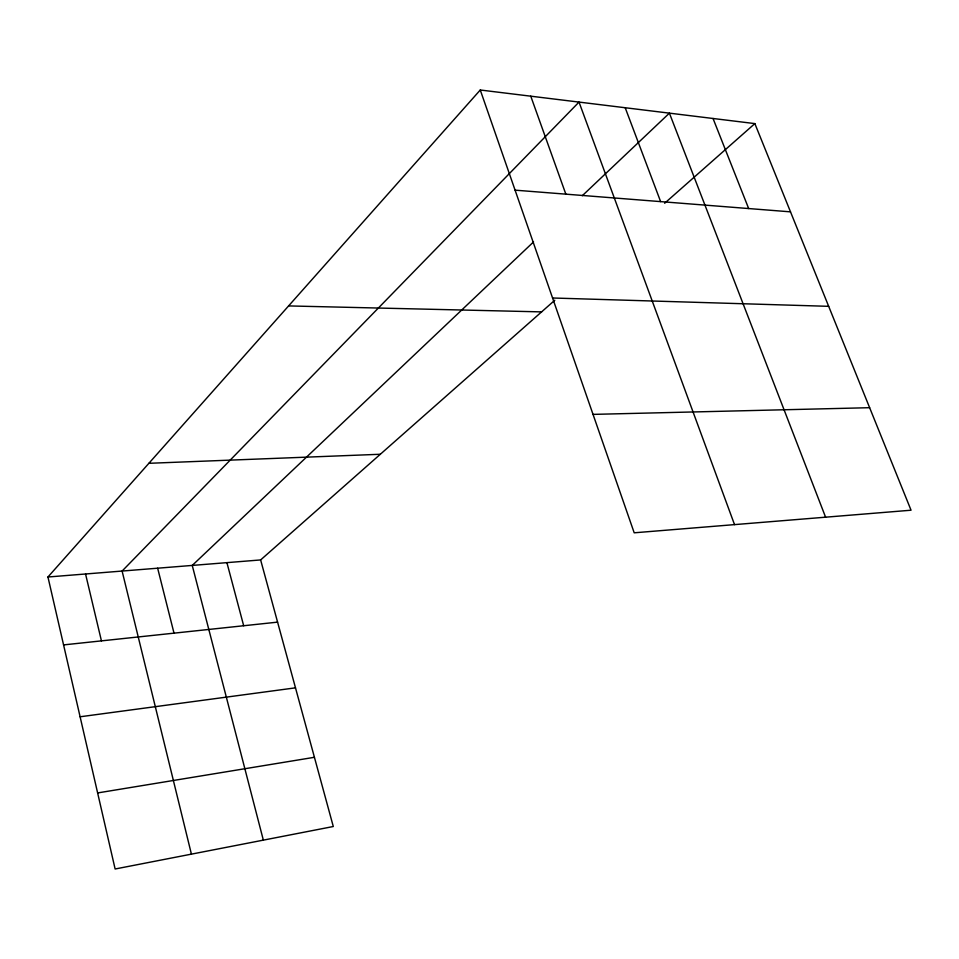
<?xml version="1.0" encoding="UTF-8"?>
<svg xmlns="http://www.w3.org/2000/svg" width="959" height="959" viewBox="0 0 959 959"><rect width="100%" height="100%" fill="white"/><g stroke="black" fill="none" stroke-linecap="round" stroke-linejoin="round"><path stroke-width="1.44" d="M554.805 300.227L260.632 559.936L333.288 826.514L115.128 868.998L47.95 577.006L480.267 90.002L754.853 123.603L911.05 510.212L634.199 532.808L480.267 90.002M533.528 241.944L192.244 565.426L263.341 840.132M582.293 195.72L669.406 113.15L825.591 517.189M664.647 203.248L754.853 123.603M97.626 792.937L314.42 757.298M80.1 716.781L295.492 687.843M63.57 644.904L277.583 622.139M47.95 577.006L260.632 559.936M148.885 463.305L380.327 454.266M593.034 414.384L869.633 407.695M288.599 305.921L541.595 311.891M552.576 297.997L828.684 306.329M515.091 190.158L790.504 211.843M713.04 118.484L748.667 208.547M625.196 107.732L660.631 201.618M734.522 524.621L579.02 102.086L122.105 571.061L191.416 854.145M530.759 96.176L565.846 194.162M226.911 562.645L243.682 625.747M157.648 568.207L174.011 633.156M85.555 573.997L101.438 640.876"/></g></svg>
